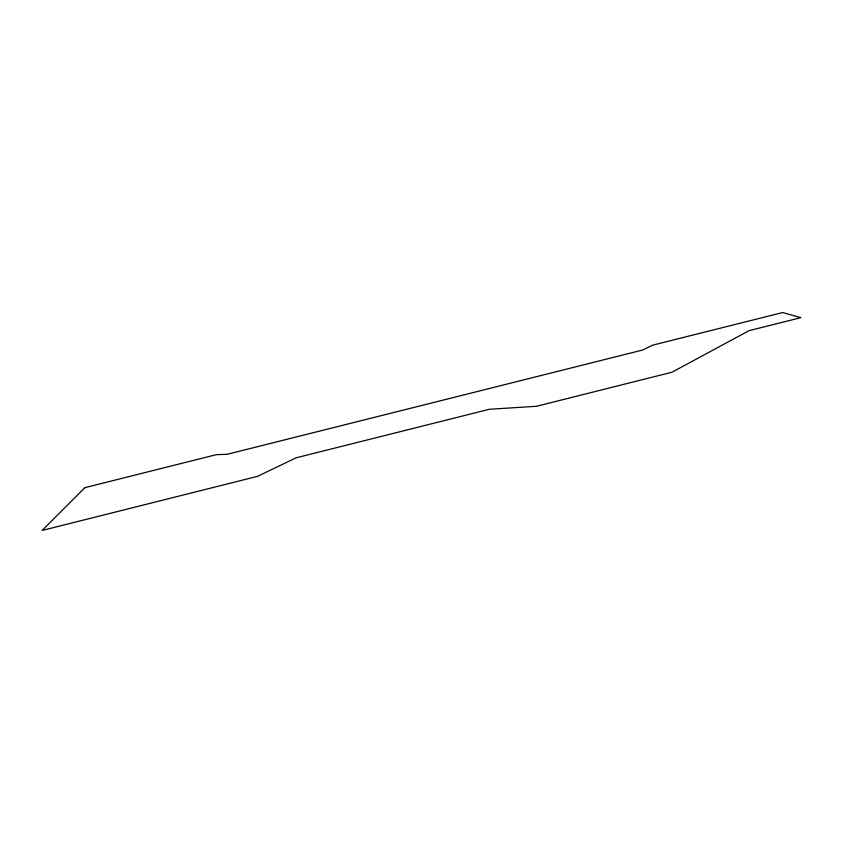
<?xml version="1.0" encoding="UTF-8"?>
<svg xmlns="http://www.w3.org/2000/svg" width="843" height="843" viewBox="0 0 843 843"><rect width="100%" height="100%" fill="white"/><g stroke="black" fill="none" stroke-linecap="round" stroke-linejoin="round"><path stroke-width="1.26" d="M84.901 487.654L42.15 530.447L257.505 476.358L296.209 457.781L489.361 409.276L536.433 406.294L671.903 372.258L749.048 330.667L800.85 317.663L782.641 312.553L652.366 345.24L642.819 349.982L227.21 454.293L216.282 454.683L84.901 487.654"/></g></svg>
